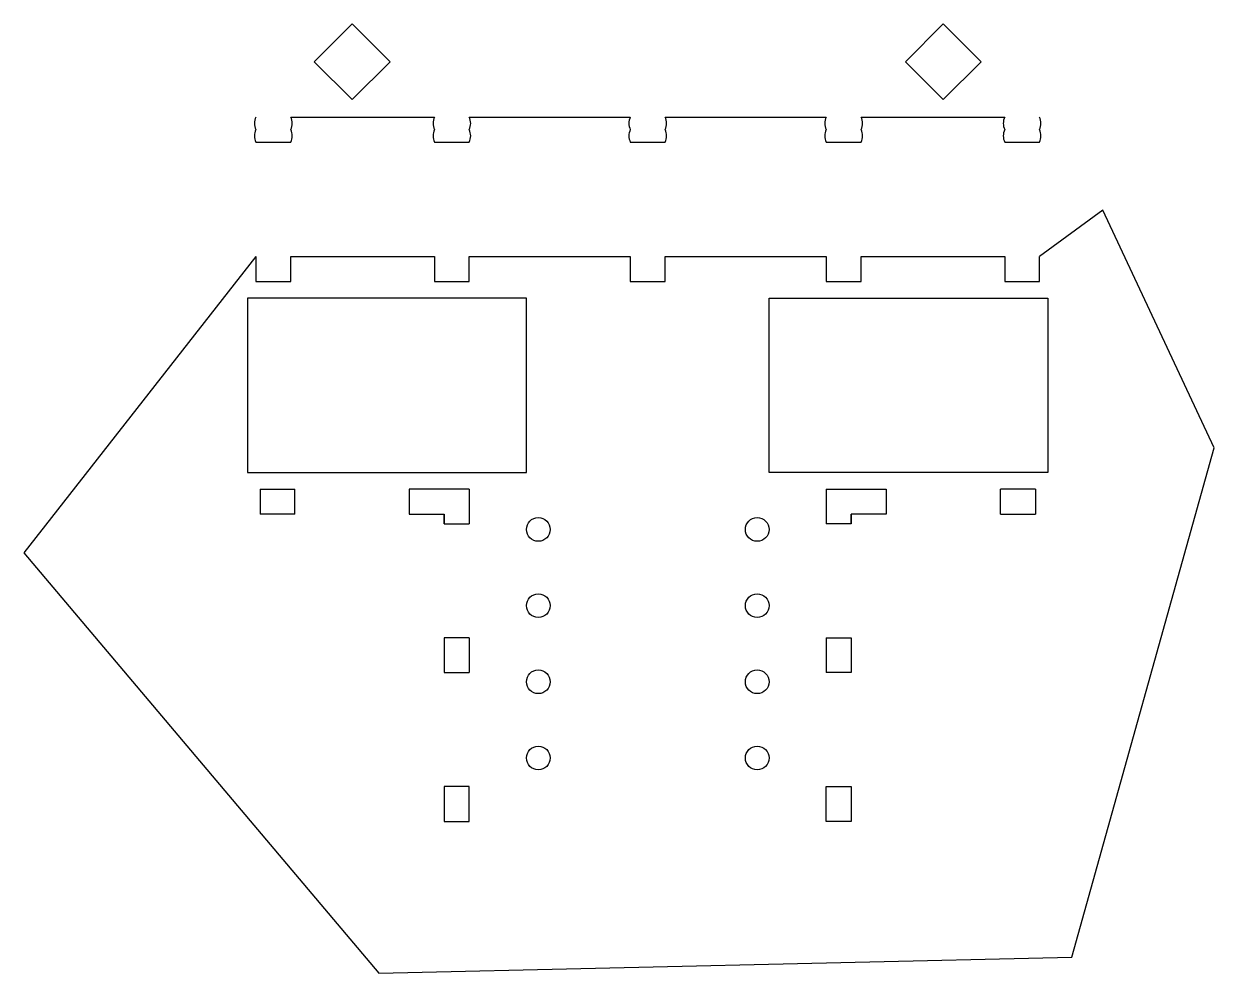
# Model space of a CAD drawing. Extents: x -3.19 to 5.34, y -1.14 to 5.67.
import ezdxf

# ---------------------------------------------------------------- set-up
doc = ezdxf.new("R2010")
doc.units = 0
doc.layers.add('CUTS', color=3, linetype='CONTINUOUS')

msp = doc.modelspace()

# ---------------------------------------------------------------- linework, layer by layer
at = {"layer": 'CUTS'}
for p, q in [((-1.28, 5), (-0.25, 5)), ((0, 5), (1.155, 5)), ((1.405, 5), (2.56, 5)), ((2.81, 5), (3.84, 5)), ((-1.53, 4.82), (-1.28, 4.82)), ((-0.25, 4.82), (0, 4.82)), ((1.155, 4.82), (1.405, 4.82)), ((2.56, 4.82), (2.81, 4.82)), ((3.84, 4.82), (4.09, 4.82)), ((4.544, 4.331), (4.09, 4)), ((5.3427, 2.627), (4.544, 4.331)), ((-1.53, 4), (-3.195, 1.8726)), ((-1.53, 4), (-1.53, 3.82)), ((-1.28, 3.82), (-1.28, 4)), ((-1.28, 4), (-0.25, 4)), ((-0.25, 4), (-0.25, 3.82)), ((0, 3.82), (0, 4)), ((0, 4), (1.155, 4)), ((1.155, 4), (1.155, 3.82)), ((1.405, 3.82), (1.405, 4)), ((1.405, 4), (2.56, 4)), ((2.56, 4), (2.56, 3.82)), ((2.81, 3.82), (2.81, 4)), ((2.81, 4), (3.84, 4)), ((3.84, 4), (3.84, 3.82)), ((4.09, 3.82), (4.09, 4)), ((-1.53, 3.82), (-1.28, 3.82)), ((-0.25, 3.82), (0, 3.82)), ((1.155, 3.82), (1.405, 3.82)), ((2.56, 3.82), (2.81, 3.82)), ((3.84, 3.82), (4.09, 3.82)), ((0.41, 3.7), (-1.59, 3.7)), ((-1.59, 3.7), (-1.59, 2.45)), ((0.41, 2.45), (0.41, 3.7)), ((2.15, 2.45), (2.15, 3.7)), ((2.15, 3.7), (4.15, 3.7)), ((4.15, 3.7), (4.15, 2.45)), ((4.3221, -1.0295), (5.3427, 2.627)), ((-1.59, 2.45), (0.41, 2.45)), ((4.15, 2.45), (2.15, 2.45)), ((-1.5, 2.33), (-1.5, 2.15)), ((-1.5, 2.33), (-1.25, 2.33)), ((-1.25, 2.15), (-1.25, 2.33)), ((-0.43, 2.33), (-0.43, 2.15)), ((0, 2.33), (-0.43, 2.33)), ((0, 2.33), (0, 2.08)), ((2.56, 2.33), (2.99, 2.33)), ((2.56, 2.33), (2.56, 2.08)), ((2.99, 2.33), (2.99, 2.15)), ((3.81, 2.15), (3.81, 2.33)), ((4.06, 2.33), (3.81, 2.33)), ((4.06, 2.33), (4.06, 2.15)), ((-1.25, 2.15), (-1.5, 2.15)), ((-0.43, 2.15), (-0.18, 2.15)), ((-0.18, 2.08), (-0.18, 2.15)), ((-0.18, 2.15), (-0.18, 2.08)), ((2.74, 2.08), (2.74, 2.15)), ((2.99, 2.15), (2.74, 2.15)), ((2.74, 2.15), (2.74, 2.08)), ((3.81, 2.15), (4.06, 2.15)), ((-0.18, 2.08), (0, 2.08)), ((2.74, 2.08), (2.56, 2.08)), ((-3.195, 1.8726), (-0.6479, -1.1449)), ((0, 1.2625), (-0.18, 1.2625)), ((-0.18, 1.2625), (-0.18, 1.0125)), ((0, 1.2625), (0, 1.0125)), ((2.56, 1.2625), (2.74, 1.2625)), ((2.56, 1.2625), (2.56, 1.0125)), ((2.74, 1.2625), (2.74, 1.0125)), ((-0.18, 1.0125), (0, 1.0125)), ((2.74, 1.0125), (2.56, 1.0125)), ((0, 0.195), (-0.18, 0.195)), ((-0.18, 0.195), (-0.18, -0.055)), ((0, -0.055), (0, 0.195)), ((2.56, 0.195), (2.74, 0.195)), ((2.56, -0.055), (2.56, 0.195)), ((2.74, 0.195), (2.74, -0.055)), ((-0.18, -0.055), (0, -0.055)), ((2.74, -0.055), (2.56, -0.055)), ((-0.6479, -1.1449), (4.3221, -1.0295))]:
    msp.add_line(p, q, dxfattribs=at)
for points in [[(-0.84, 5.125), (-0.5678, 5.3972), (-0.84, 5.6695), (-1.1122, 5.3972), (-1.1122, 5.3972)], [(3.4, 5.125), (3.6722, 5.3972), (3.4, 5.6695), (3.1278, 5.3972), (3.1278, 5.3972)]]:
    msp.add_lwpolyline(points, close=True, dxfattribs=at)
for centre in [(0.495, 2.04), (2.065, 2.04), (0.495, 1.4933), (2.065, 1.4933), (0.495, 0.9467), (2.065, 0.9467), (0.495, 0.4), (2.065, 0.4)]:
    msp.add_circle(centre, 0.085, dxfattribs=at)
for centre, radius, start, end in [((-1.4338, 4.955), 0.1063, 154.94238, 205.05762), ((-1.3763, 4.955), 0.1063, 334.94238, 25.05762), ((-0.1538, 4.955), 0.1063, 154.94238, 205.05762), ((-0.0963, 4.955), 0.1063, 334.94238, 25.05762), ((1.2512, 4.955), 0.1063, 154.94238, 205.05762), ((1.3087, 4.955), 0.1063, 334.94238, 25.05762), ((2.6562, 4.955), 0.1063, 154.94238, 205.05762), ((2.7137, 4.955), 0.1063, 334.94238, 25.05762), ((3.9363, 4.955), 0.1063, 154.94238, 205.05762), ((3.9937, 4.955), 0.1063, 334.94238, 25.05762), ((-1.4338, 4.865), 0.1063, 154.94238, 205.05762), ((-1.3763, 4.865), 0.1063, 334.94238, 25.05762), ((-0.1538, 4.865), 0.1063, 154.94238, 205.05762), ((-0.0963, 4.865), 0.1063, 334.94238, 25.05762), ((1.2512, 4.865), 0.1063, 154.94238, 205.05762), ((1.3087, 4.865), 0.1063, 334.94238, 25.05762), ((2.6562, 4.865), 0.1063, 154.94238, 205.05762), ((2.7137, 4.865), 0.1063, 334.94238, 25.05762), ((3.9363, 4.865), 0.1063, 154.94238, 205.05762), ((3.9937, 4.865), 0.1063, 334.94238, 25.05762), ((0, 0), 0, 0, 0), ((2.56, 0), 0, 180, 180)]:
    msp.add_arc(centre, radius, start, end, dxfattribs=at)

doc.saveas('drawing.dxf')
